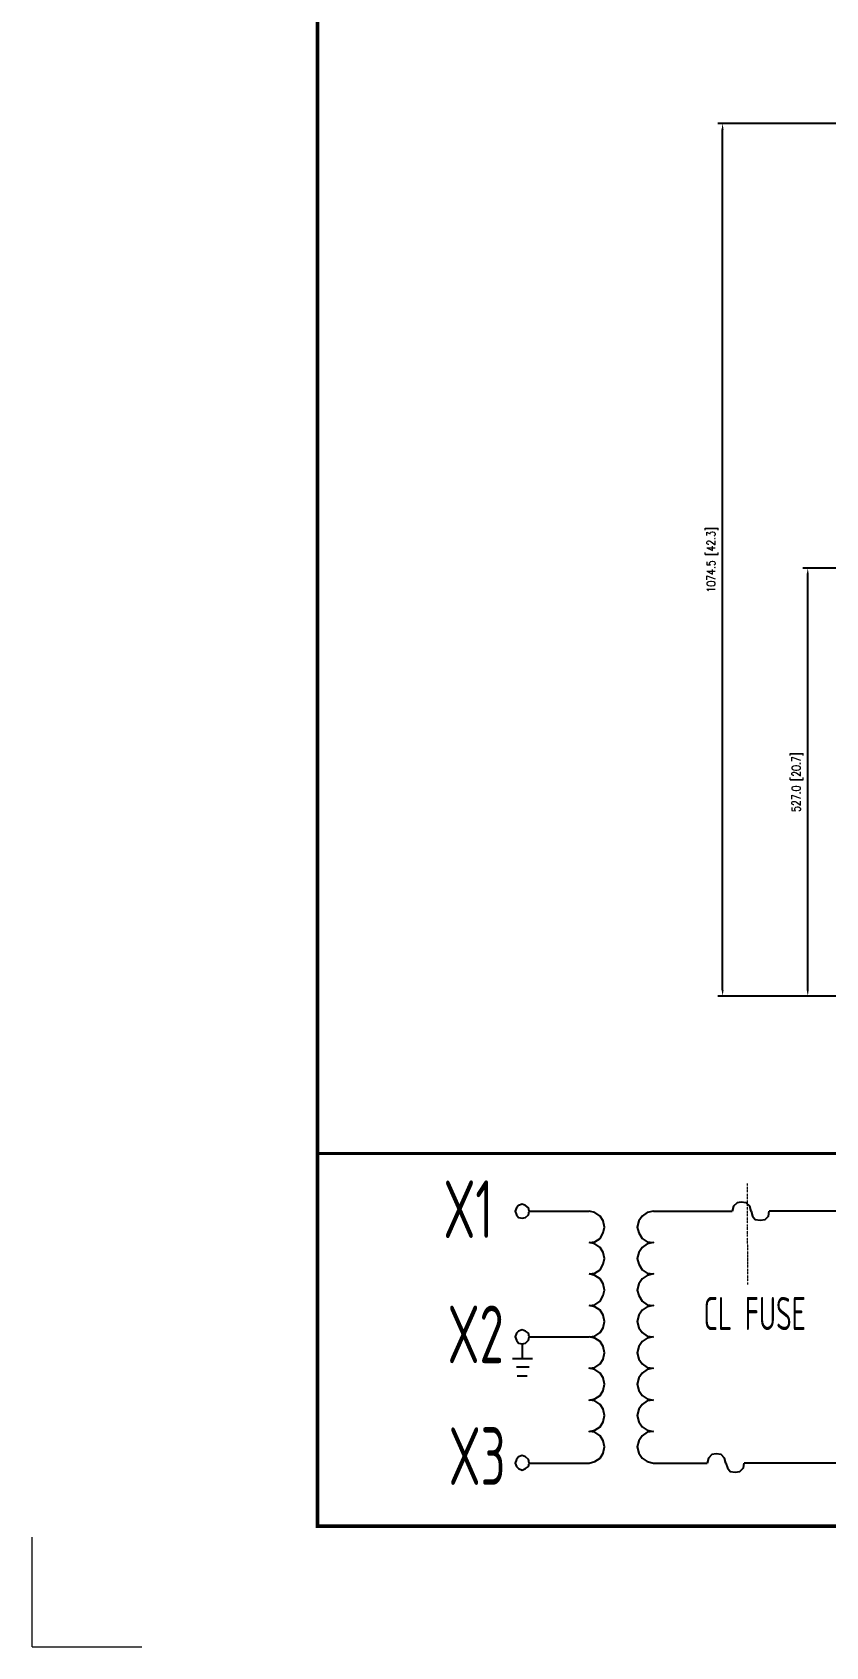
# Model space of a CAD drawing. Header units: millimetres. Extents: x 13152 to 35014, y -6229 to -226.
# Drawn here: x 19290 to 20266, y -4235 to -2246 of the extents above; entities that cross this region are included whole.
import ezdxf
from ezdxf.enums import TextEntityAlignment as Align

# ---------------------------------------------------------------- set-up
doc = ezdxf.new("R2010")
doc.units = ezdxf.units.MM
doc.header["$LTSCALE"] = 4
doc.linetypes.add('5 双点画线', pattern=[10.5, 6.25, -1.25, 0.25, -1.25, 0.25, -1.25])
doc.layers.add('1', color=12, linetype='Continuous')
doc.layers.add('paper', color=254, linetype='Continuous', plot=False)
doc.layers.add('标注、文本', color=3, linetype='Continuous', lineweight=25)
doc.styles.add('pdm', font='gbenor.shx', dxfattribs={"width": 0.8, "bigfont": 'gbhzfs.shx'})
doc.styles.add('TH_GBDIM', font='romans.shx', dxfattribs={"width": 0.8, "bigfont": 'gbcbig.shx'})
doc.dimstyles.new('TH_GBDIM1', dxfattribs={"dimscale": 3, "dimtxt": 3.5, "dimasz": 2.5, "dimexe": 2, "dimexo": 0, "dimgap": 1.5, "dimtad": 1, "dimdec": 1, "dimzin": 0, "dimdsep": 46, "dimtxsty": 'TH_GBDIM', "dimcen": 2.5, "dimclrd": 3, "dimclre": 256, "dimclrt": 2, "dimadec": 0, "dimazin": 0, "dimtfac": 0.714286, "dimtdec": 1, "dimtmove": 0, "dimatfit": 3, "dimfxl": 1, "dimtzin": 0, "dimlwd": -1, "dimlwe": -1, "dimarcsym": 0})

# ---------------------------------------------------------------- blocks, each defined once
blk = doc.blocks.new('*D239')
at = {"layer": 'Defpoints', "color": 0, "transparency": 16777216}
for p in [(20139.6, -2358.8), (20377.6, -2358.8), (20372.6, -3433.3)]:
    blk.add_point(p, dxfattribs=at)
at = {"layer": '标注、文本', "transparency": 16777216}
for p, q in [((20377.6, -2358.8), (20133.6, -2358.8)), ((20372.6, -3433.3), (20133.6, -3433.3))]:
    blk.add_line(p, q, dxfattribs=at)
at = {"layer": '标注、文本', "color": 3, "transparency": 16777216}
blk.add_line((20139.6, -3425.8), (20139.6, -2366.3), dxfattribs=at)
for points in [[(20138.3, -2366.3), (20140.8, -2366.3), (20139.6, -2358.8)], [(20138.3, -3425.8), (20140.8, -3425.8), (20139.6, -3433.3)]]:
    blk.add_solid(points, dxfattribs=at)
at = {"layer": '标注、文本', "color": 2, "transparency": 16777216, "insert": (20127.1, -2896), "char_height": 10.5, "attachment_point": 5, "rotation": 90, "style": 'TH_GBDIM'}
blk.add_mtext('1074.5 [42.3]', dxfattribs=at)
blk = doc.blocks.new('*D226')
at = {"layer": 'Defpoints', "color": 0, "transparency": 16777216}
for p in [(20244.4, -2906.3), (20377.6, -2906.3), (20372.6, -3433.3)]:
    blk.add_point(p, dxfattribs=at)
at = {"layer": '标注、文本', "transparency": 16777216}
for p, q in [((20377.6, -2906.3), (20238.4, -2906.3)), ((20372.6, -3433.3), (20238.4, -3433.3))]:
    blk.add_line(p, q, dxfattribs=at)
at = {"layer": '标注、文本', "color": 3, "transparency": 16777216}
blk.add_line((20244.4, -3425.8), (20244.4, -2913.8), dxfattribs=at)
for points in [[(20243.1, -2913.8), (20245.6, -2913.8), (20244.4, -2906.3)], [(20243.1, -3425.8), (20245.6, -3425.8), (20244.4, -3433.3)]]:
    blk.add_solid(points, dxfattribs=at)
at = {"layer": '标注、文本', "color": 2, "transparency": 16777216, "insert": (20231.9, -3169.8), "char_height": 10.5, "attachment_point": 5, "rotation": 90, "style": 'TH_GBDIM'}
blk.add_mtext('527.0 [20.7]', dxfattribs=at)

msp = doc.modelspace()

# ---------------------------------------------------------------- linework, layer by layer
at = {"layer": '1', "color": 0, "lineweight": 40}
msp.add_line((19640.94, -3627.21), (24824.19, -3627.21), dxfattribs=at)
at = {"layer": '1', "color": 0, "lineweight": 40, "const_width": 4.72}
msp.add_lwpolyline([(19640.94, -4086.14), (24824.19, -4086.14), (24824.19, -360.68), (19640.94, -360.68), (19640.94, -4086.14)], dxfattribs=at)
at = {"layer": 'paper', "lineweight": 13}
for q in [(19289.99, -4099.64), (19424.97, -4234.62)]:
    msp.add_line((19289.99, -4234.62), q, dxfattribs=at)
at = {"layer": '标注、文本', "color": 6, "linetype": '5 双点画线', "lineweight": 13, "ltscale": 0.1}
msp.add_line((20169.85, -3664.13), (20170.13, -3788.45), dxfattribs=at)
at = {"layer": '标注、文本'}
for points in [[(19901.46, -3698.3), (19900.6, -3694), (19897.17, -3691.43), (19892.87, -3689.71), (19888.58, -3691.43), (19886, -3694), (19884.28, -3698.3), (19886, -3702.6), (19888.58, -3706.03), (19892.87, -3706.89), (19897.17, -3706.03), (19900.6, -3702.6)], [(19901.46, -3852.93), (19900.6, -3848.63), (19897.17, -3846.06), (19892.87, -3844.34), (19888.58, -3846.06), (19886, -3848.63), (19884.28, -3852.93), (19886, -3857.22), (19888.58, -3860.66), (19892.87, -3861.52), (19897.17, -3860.66), (19900.6, -3857.22)], [(19901.46, -4008.42), (19900.6, -4004.12), (19897.17, -4000.68), (19892.87, -3998.97), (19888.58, -4000.68), (19886, -4004.12), (19884.28, -4008.42), (19886, -4012.71), (19888.58, -4015.29), (19892.87, -4017.01), (19897.17, -4015.29), (19900.6, -4012.71)]]:
    msp.add_lwpolyline(points, close=True, dxfattribs=at)
for points in [[(20174.66, -3698.3), (20172.94, -3692.29), (20168.64, -3687.99), (20162.63, -3687.13), (20157.47, -3687.99), (20153.18, -3692.29), (20151.46, -3698.3)], [(19901.46, -3698.3), (19975.34, -3698.3)], [(19975.34, -3736.96), (19982.21, -3736.1), (19989.08, -3731.8), (19992.52, -3724.93), (19994.24, -3718.06), (19992.52, -3710.33), (19989.08, -3704.31), (19982.21, -3700.02), (19975.34, -3698.3)], [(20054.37, -3698.3), (20046.64, -3700.02), (20040.63, -3704.31), (20036.33, -3710.33), (20034.61, -3718.06), (20036.33, -3724.93), (20040.63, -3731.8), (20046.64, -3736.1), (20054.37, -3736.96), (20046.64, -3738.68), (20040.63, -3742.97), (20036.33, -3748.98), (20034.61, -3756.72), (20036.33, -3763.59), (20040.63, -3770.46), (20046.64, -3774.76), (20054.37, -3775.61), (20046.64, -3777.33), (20040.63, -3781.63), (20036.33, -3787.64), (20034.61, -3795.37), (20036.33, -3802.24), (20040.63, -3809.12), (20046.64, -3813.41), (20054.37, -3814.27), (20046.64, -3815.99), (20040.63, -3820.28), (20036.33, -3826.3), (20034.61, -3834.03), (20036.33, -3841.76), (20040.63, -3847.77), (20046.64, -3852.07), (20054.37, -3852.93)], [(20054.37, -3698.3), (20151.46, -3698.3)], [(20174.66, -3698.3), (20176.37, -3704.31), (20179.81, -3708.61), (20185.82, -3709.47), (20191.84, -3708.61), (20196.13, -3704.31), (20196.99, -3698.3)], [(20349.31, -3698.3), (20196.99, -3698.3)], [(19975.34, -3775.61), (19982.21, -3774.76), (19989.08, -3770.46), (19992.52, -3763.59), (19994.24, -3756.72), (19992.52, -3748.98), (19989.08, -3742.97), (19982.21, -3738.68), (19975.34, -3736.96)], [(19975.34, -3814.27), (19982.21, -3813.41), (19989.08, -3809.12), (19992.52, -3802.24), (19994.24, -3795.37), (19992.52, -3787.64), (19989.08, -3781.63), (19982.21, -3777.33), (19975.34, -3775.61)], [(19975.34, -3852.93), (19982.21, -3852.07), (19989.08, -3847.77), (19992.52, -3841.76), (19994.24, -3834.03), (19992.52, -3826.3), (19989.08, -3820.28), (19982.21, -3815.99), (19975.34, -3814.27)], [(19901.46, -3852.93), (19975.34, -3852.93)], [(19975.34, -4008.42), (19982.21, -4006.7), (19989.08, -4002.4), (19992.52, -3996.39), (19994.24, -3988.66), (19992.52, -3980.93), (19989.08, -3974.91), (19982.21, -3970.62), (19975.34, -3969.76), (19982.21, -3968.04), (19989.08, -3963.75), (19992.52, -3957.73), (19994.24, -3950), (19992.52, -3942.27), (19989.08, -3936.26), (19982.21, -3931.96), (19975.34, -3931.1), (19982.21, -3929.38), (19989.08, -3925.09), (19992.52, -3919.07), (19994.24, -3911.34), (19992.52, -3903.61), (19989.08, -3897.6), (19982.21, -3893.3), (19975.34, -3891.59), (19982.21, -3890.73), (19989.08, -3886.43), (19992.52, -3880.42), (19994.24, -3872.69), (19992.52, -3864.95), (19989.08, -3858.94), (19982.21, -3854.65), (19975.34, -3852.93)], [(20054.37, -3852.93), (20046.64, -3854.65), (20040.63, -3858.94), (20036.33, -3864.95), (20034.61, -3872.69), (20036.33, -3880.42), (20040.63, -3886.43), (20046.64, -3890.73), (20054.37, -3891.59)], [(19892.87, -3861.52), (19892.87, -3879.56)], [(19880.84, -3879.56), (19905.76, -3879.56)], [(19886, -3889.87), (19901.46, -3889.87)], [(20054.37, -3891.59), (20046.64, -3893.3), (20040.63, -3897.6), (20036.33, -3903.61), (20034.61, -3911.34), (20036.33, -3919.07), (20040.63, -3925.09), (20046.64, -3929.38), (20054.37, -3931.1)], [(19886.86, -3901.03), (19898.88, -3901.03)], [(20054.37, -3931.1), (20046.64, -3931.96), (20040.63, -3936.26), (20036.33, -3942.27), (20034.61, -3950), (20036.33, -3957.73), (20040.63, -3963.75), (20046.64, -3968.04), (20054.37, -3969.76)], [(20054.37, -3969.76), (20046.64, -3970.62), (20040.63, -3974.91), (20036.33, -3980.93), (20034.61, -3988.66), (20036.33, -3996.39), (20040.63, -4002.4), (20046.64, -4006.7), (20054.37, -4008.42)], [(19901.46, -4008.42), (19975.34, -4008.42)], [(20054.37, -4008.42), (20120.52, -4008.42)], [(20143.71, -4008.42), (20141.99, -4002.4), (20137.7, -3998.11), (20131.69, -3997.25), (20126.53, -3998.11), (20122.24, -4002.4), (20120.52, -4008.42)], [(20143.71, -4008.42), (20145.43, -4014.43), (20148.87, -4018.72), (20154.88, -4019.58), (20160.89, -4018.72), (20165.19, -4014.43), (20166.05, -4008.42)], [(20318.37, -4008.42), (20166.05, -4008.42)]]:
    msp.add_lwpolyline(points, dxfattribs=at)

# ---------------------------------------------------------------- texts
at = {"layer": '标注、文本', "style": 'pdm', "width": 0.72}
for s, p in [('X1', (19826.61, -3695.83)), ('X2', (19835.65, -3849.94)), ('X3', (19837.48, -3999.87))]:
    msp.add_text(s, height=71.023, dxfattribs=at).set_placement(p, align=Align.MIDDLE_CENTER)
at = {"layer": '标注、文本', "style": 'pdm', "width": 0.7}
msp.add_text('CL FUSE', height=40.877, dxfattribs=at).set_placement((20242.07, -3844.77), align=Align.RIGHT)

# ---------------------------------------------------------------- dimensions: what is measured, and where the dimension line sits
at = {"layer": '标注、文本'}
for base, p2, picture, middle in [((20139.58, -2358.76), (20377.6, -2358.76), '*D239', (20127.08, -2896.01)), ((20244.38, -2906.26), (20377.6, -2906.26), '*D226', (20231.88, -3169.76))]:
    dim = msp.add_linear_dim(base=base, p1=(20372.6, -3433.26), p2=p2, angle=90, dimstyle='TH_GBDIM1', dxfattribs=at)
    dim.commit()
    dim.dimension.update_dxf_attribs({"geometry": picture, "text_midpoint": middle})

doc.saveas('drawing.dxf')
